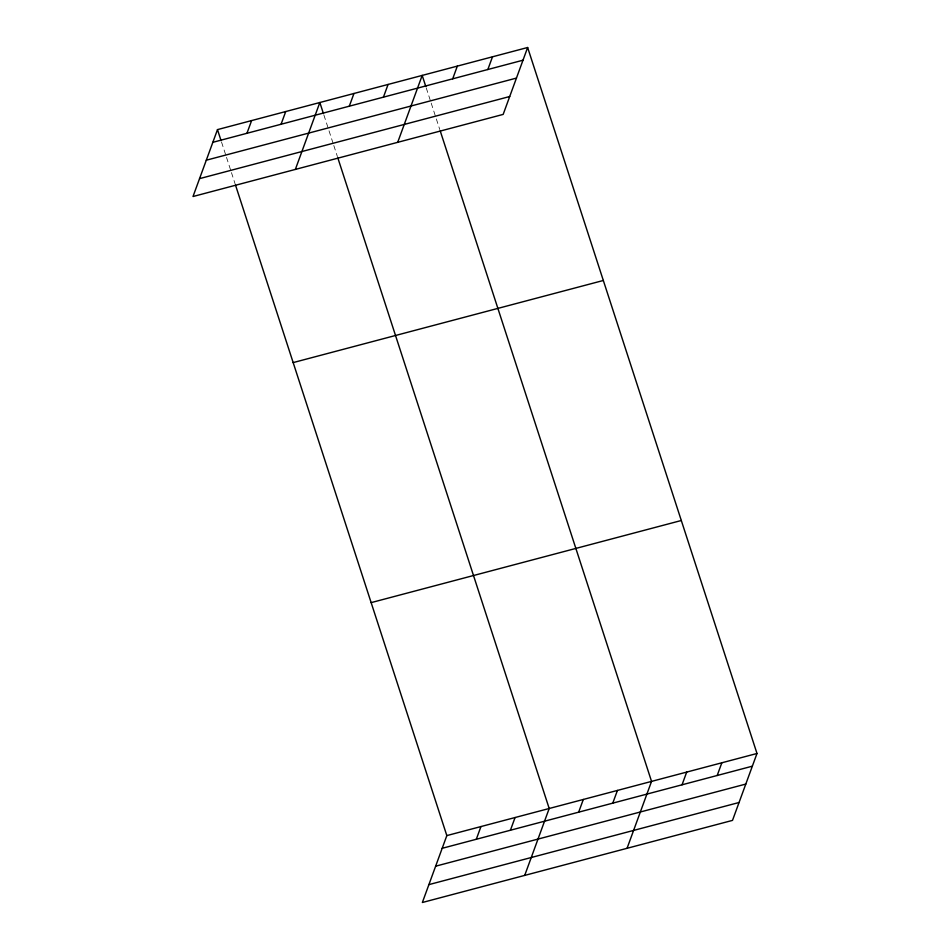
<?xml version="1.0" encoding="UTF-8"?>
<svg xmlns="http://www.w3.org/2000/svg" width="950" height="950" viewBox="0 0 950 950"><rect width="100%" height="100%" fill="white"/><g stroke="black" fill="none" stroke-linecap="round" stroke-linejoin="round"><path stroke-width="0.71" stroke-dasharray="4.75 3.56" d="M426.241 87.899L430.754 101.769M431.205 103.158L439.767 129.509M323.891 114.998L333.355 144.127M333.806 145.504L337.416 156.607M221.54 142.096L226.053 155.966M226.504 157.356L231.004 171.226M231.456 172.603L235.054 183.706"/><path stroke-width="1.43" d="M217.491 129.616L193.004 196.519L503.168 114.404L527.642 47.5L217.491 129.616L221.089 140.707M246.953 133.285L251.607 120.591M281.069 124.26L285.724 111.554M295.355 169.421L319.841 102.517L323.439 113.608M349.303 106.186L353.958 93.492M383.432 97.161L388.075 84.455M397.706 142.322L422.192 75.418L425.802 86.509M452.699 78.814L457.342 66.108M487.849 69.516L492.492 56.81M235.505 185.084L446.832 835.596L422.358 902.5L732.509 820.384L756.996 753.481L527.642 47.5M476.306 839.266L480.949 826.559M510.423 830.241L515.066 817.534M524.709 875.401L549.195 808.498L337.856 157.985M578.657 812.167L583.312 799.461M612.774 803.13L617.429 790.436M627.059 848.303L651.546 781.399L440.218 130.886M682.041 784.795L686.696 772.089M717.191 775.485L721.846 762.791M212.836 142.322L522.999 60.206M206.292 160.206L516.456 78.09M199.547 178.636L509.711 96.52M293.17 362.591L603.333 280.476M371.153 602.621L681.304 520.505M446.832 835.596L756.996 753.481M442.189 848.303L752.341 766.187M435.646 866.186L745.797 784.071M428.901 884.616L739.053 802.501"/></g></svg>
